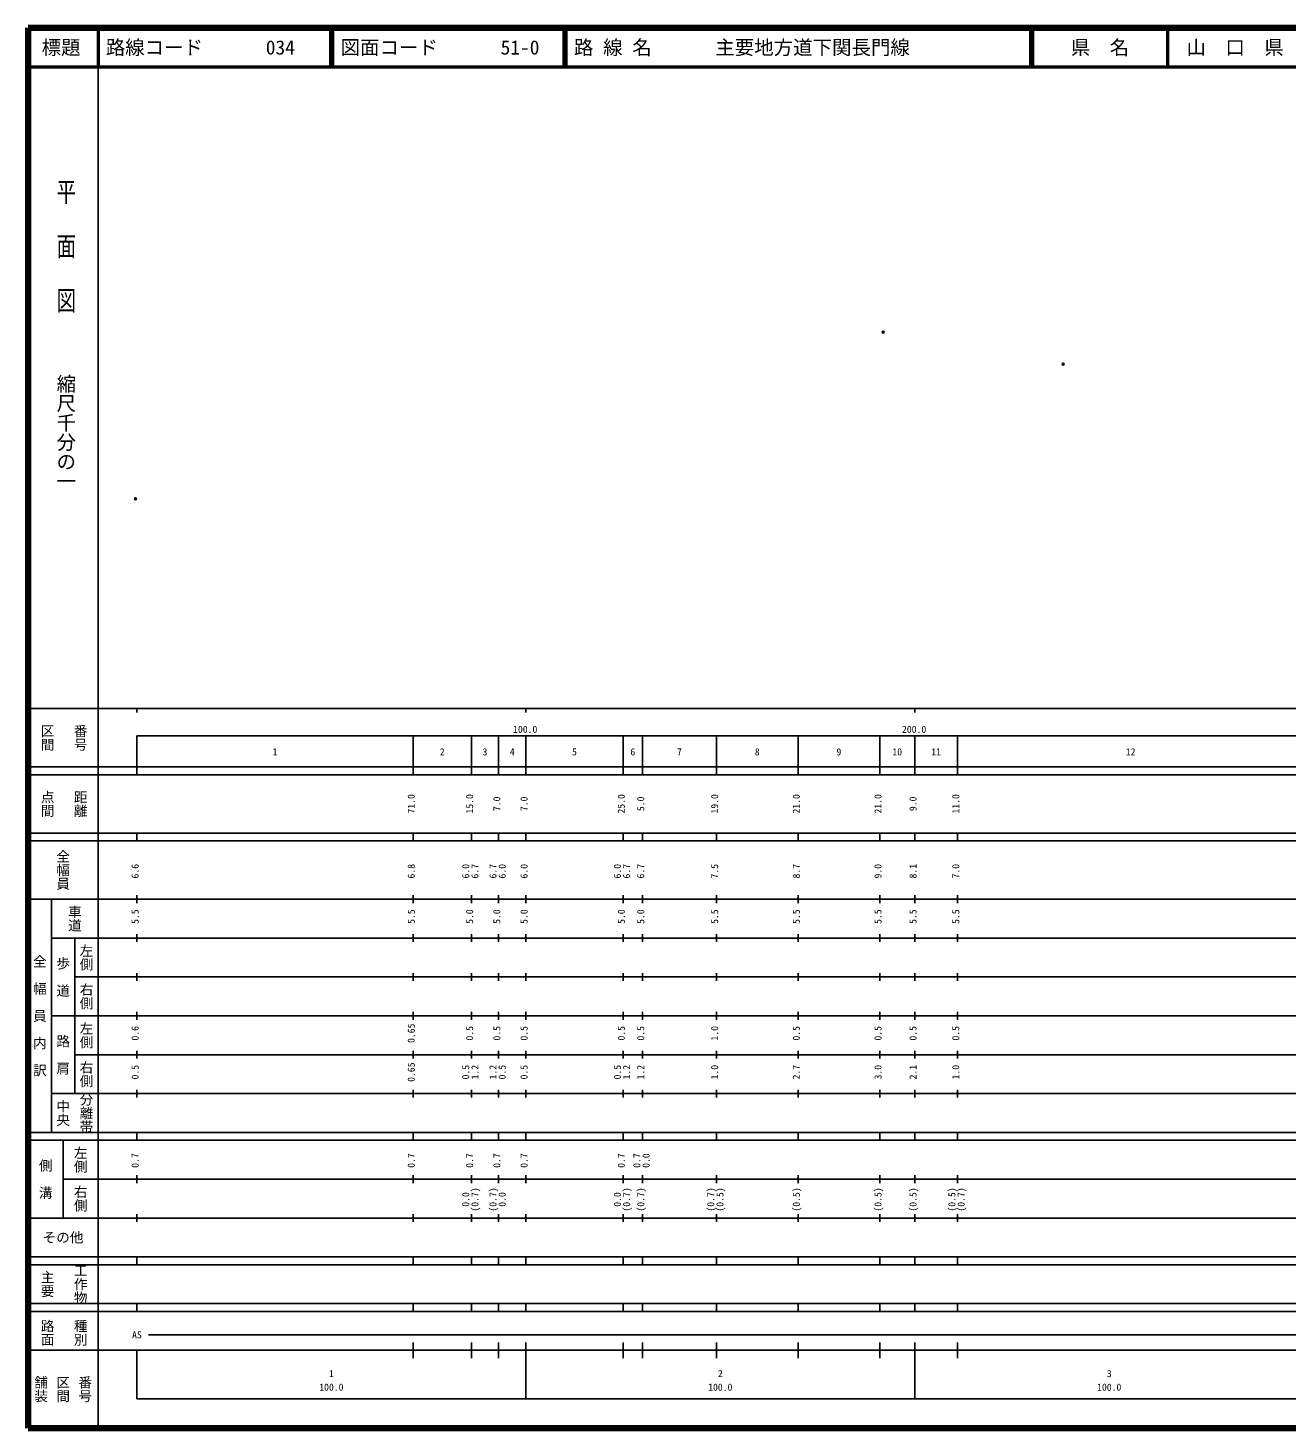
# Model space of a CAD drawing. Units: millimetres on the paper. Extents: x 40 to 680, y 20 to 380.
# Drawn here: x 40 to 363.7, y 20 to 380 of the extents above; entities that cross this region are included whole.
import ezdxf
from ezdxf.enums import TextEntityAlignment as Align

# ---------------------------------------------------------------- set-up
doc = ezdxf.new("R2010")
doc.units = ezdxf.units.MM
doc.header["$PDMODE"] = 32
doc.header["$PDSIZE"] = 0.5
doc.layers.add('M-OTRS', color=6, linetype='Continuous')
doc.layers.add('M-TTL-TXT', color=7, linetype='Continuous')
for name, color, linetype, lineweight in [('M-TTL', 2, 'Continuous', 140), ('M-TTL-BAND', 7, 'Continuous', 25), ('M-TTL-LINE', 7, 'Continuous', 50)]:
    doc.layers.add(name, color=color, linetype=linetype, lineweight=lineweight)
doc.styles.add('@ＭＳ ゴシック', font='')
doc.styles.add('ＭＳ ゴシック', font='')
doc.styles.get('@ＭＳ ゴシック').set_extended_font_data('@MS Gothic')
doc.styles.get('ＭＳ ゴシック').set_extended_font_data('MS Gothic')

msp = doc.modelspace()

# ---------------------------------------------------------------- linework, layer by layer
at = {"layer": 'M-OTRS'}
for p in [(259.891, 301.76), (306.195, 293.546), (67.662, 258.942)]:
    msp.add_point(p, dxfattribs=at)
at = {"layer": 'M-TTL'}
for p, q in [((40, 380), (40, 20)), ((680, 380), (40, 380)), ((40, 20), (680, 20))]:
    msp.add_line(p, q, dxfattribs=at)
at = {"layer": 'M-TTL-BAND'}
for p, q in [((58, 370), (58, 20)), ((40, 205), (579, 205)), ((68, 205), (68, 204)), ((168, 205), (168, 204)), ((268, 205), (268, 204)), ((68, 198), (579, 198)), ((68, 198), (68, 188)), ((139, 188), (139, 198)), ((154, 188), (154, 198)), ((161, 188), (161, 198)), ((168, 188), (168, 198)), ((193, 188), (193, 198)), ((198, 188), (198, 198)), ((217, 188), (217, 198)), ((238, 188), (238, 198)), ((259, 188), (259, 198)), ((268, 188), (268, 198)), ((279, 188), (279, 198)), ((40, 190), (579, 190)), ((40, 188), (579, 188)), ((40, 173), (579, 173)), ((68, 171), (68, 173)), ((139, 171), (139, 173)), ((154, 171), (154, 173)), ((161, 171), (161, 173)), ((168, 171), (168, 173)), ((193, 171), (193, 173)), ((198, 171), (198, 173)), ((217, 171), (217, 173)), ((238, 171), (238, 173)), ((259, 171), (259, 173)), ((268, 171), (268, 173)), ((279, 171), (279, 173)), ((40, 171), (579, 171)), ((40, 156), (579, 156)), ((46, 96), (46, 156)), ((68, 155), (68, 157)), ((139, 155), (139, 157)), ((154, 155), (154, 157)), ((161, 155), (161, 157)), ((168, 155), (168, 157)), ((193, 155), (193, 157)), ((198, 155), (198, 157)), ((217, 155), (217, 157)), ((238, 155), (238, 157)), ((259, 155), (259, 157)), ((268, 155), (268, 157)), ((279, 155), (279, 157)), ((46, 146), (579, 146)), ((52, 146), (52, 106)), ((68, 145), (68, 147)), ((139, 145), (139, 147)), ((154, 145), (154, 147)), ((161, 145), (161, 147)), ((168, 145), (168, 147)), ((193, 145), (193, 147)), ((198, 145), (198, 147)), ((217, 145), (217, 147)), ((238, 145), (238, 147)), ((259, 145), (259, 147)), ((268, 145), (268, 147)), ((279, 145), (279, 147)), ((68, 135), (68, 137)), ((139, 135), (139, 137)), ((154, 135), (154, 137)), ((161, 135), (161, 137)), ((168, 135), (168, 137)), ((193, 135), (193, 137)), ((198, 135), (198, 137)), ((217, 135), (217, 137)), ((238, 135), (238, 137)), ((259, 135), (259, 137)), ((268, 135), (268, 137)), ((279, 135), (279, 137)), ((52, 136), (579, 136)), ((46, 126), (579, 126)), ((68, 125), (68, 127)), ((139, 125), (139, 127)), ((154, 125), (154, 127)), ((161, 125), (161, 127)), ((168, 125), (168, 127)), ((193, 125), (193, 127)), ((198, 125), (198, 127)), ((217, 125), (217, 127)), ((238, 125), (238, 127)), ((259, 125), (259, 127)), ((268, 125), (268, 127)), ((279, 125), (279, 127)), ((52, 116), (579, 116)), ((68, 115), (68, 117)), ((139, 115), (139, 117)), ((154, 115), (154, 117)), ((161, 115), (161, 117)), ((168, 115), (168, 117)), ((193, 115), (193, 117)), ((198, 115), (198, 117)), ((217, 115), (217, 117)), ((238, 115), (238, 117)), ((259, 115), (259, 117)), ((268, 115), (268, 117)), ((279, 115), (279, 117)), ((46, 106), (579, 106)), ((68, 105), (68, 107)), ((139, 105), (139, 107)), ((154, 105), (154, 107)), ((161, 105), (161, 107)), ((168, 105), (168, 107)), ((193, 105), (193, 107)), ((198, 105), (198, 107)), ((217, 105), (217, 107)), ((238, 105), (238, 107)), ((259, 105), (259, 107)), ((268, 105), (268, 107)), ((279, 105), (279, 107)), ((40, 96), (579, 96)), ((40, 94), (579, 94)), ((49, 94), (49, 74)), ((68, 94), (68, 96)), ((139, 94), (139, 96)), ((154, 94), (154, 96)), ((161, 94), (161, 96)), ((168, 94), (168, 96)), ((193, 94), (193, 96)), ((198, 94), (198, 96)), ((217, 94), (217, 96)), ((238, 94), (238, 96)), ((259, 94), (259, 96)), ((268, 94), (268, 96)), ((279, 94), (279, 96)), ((49, 84), (579, 84)), ((68, 83), (68, 85)), ((139, 83), (139, 85)), ((154, 83), (154, 85)), ((161, 83), (161, 85)), ((168, 83), (168, 85)), ((193, 83), (193, 85)), ((198, 83), (198, 85)), ((217, 83), (217, 85)), ((238, 83), (238, 85)), ((259, 83), (259, 85)), ((268, 83), (268, 85)), ((279, 83), (279, 85)), ((40, 74), (579, 74)), ((68, 73), (68, 75)), ((139, 73), (139, 75)), ((154, 73), (154, 75)), ((161, 73), (161, 75)), ((168, 73), (168, 75)), ((193, 73), (193, 75)), ((198, 73), (198, 75)), ((217, 73), (217, 75)), ((238, 73), (238, 75)), ((259, 73), (259, 75)), ((268, 73), (268, 75)), ((279, 73), (279, 75)), ((40, 64), (579, 64)), ((40, 62), (579, 62)), ((68, 62), (68, 64)), ((139, 62), (139, 64)), ((154, 62), (154, 64)), ((161, 62), (161, 64)), ((168, 62), (168, 64)), ((193, 62), (193, 64)), ((198, 62), (198, 64)), ((217, 62), (217, 64)), ((238, 62), (238, 64)), ((259, 62), (259, 64)), ((268, 62), (268, 64)), ((279, 62), (279, 64)), ((40, 52), (579, 52)), ((68, 50), (68, 52)), ((139, 50), (139, 52)), ((154, 50), (154, 52)), ((161, 50), (161, 52)), ((168, 50), (168, 52)), ((193, 50), (193, 52)), ((198, 50), (198, 52)), ((217, 50), (217, 52)), ((238, 50), (238, 52)), ((259, 50), (259, 52)), ((268, 50), (268, 52)), ((279, 50), (279, 52)), ((40, 50), (579, 50)), ((71, 44), (538, 44)), ((40, 40), (579, 40)), ((68, 40), (68, 27.5)), ((139, 38), (139, 42)), ((154, 38), (154, 42)), ((161, 38), (161, 42)), ((168, 27.5), (168, 42)), ((193, 38), (193, 42)), ((198, 38), (198, 42)), ((217, 38), (217, 42)), ((238, 38), (238, 42)), ((259, 38), (259, 42)), ((268, 27.5), (268, 42)), ((279, 38), (279, 42)), ((68, 27.5), (579, 27.5))]:
    msp.add_line(p, q, dxfattribs=at)
at = {"layer": 'M-TTL-LINE'}
for p, q in [((58, 380), (58, 370)), ((117.75, 380), (117.75, 370)), ((118.25, 380), (118.25, 370)), ((177.75, 380), (177.75, 370)), ((178.25, 380), (178.25, 370)), ((297.75, 380), (297.75, 370)), ((298.25, 380), (298.25, 370)), ((333, 380), (333, 370)), ((40, 370), (680, 370))]:
    msp.add_line(p, q, dxfattribs=at)

# ---------------------------------------------------------------- texts
at = {"layer": 'M-TTL-BAND', "style": '@ＭＳ ゴシック', "width": 1.4}
msp.add_text('平  面  図', height=3.666, rotation=270, dxfattribs=at).set_placement((49.777, 306.475), align=Align.MIDDLE_RIGHT)
at = {"layer": 'M-TTL-BAND', "style": '@ＭＳ ゴシック'}
msp.add_text('縮尺千分の一', height=3.666, rotation=270, dxfattribs=at).set_placement((49.777, 261.03), align=Align.MIDDLE_RIGHT)
for s, p in [('区間', (45, 197.5)), ('番号', (53.5, 197.5)), ('点間', (45, 180.5)), ('距離', (53.5, 180.5)), ('全幅員', (49, 163.5)), ('車道', (52, 151)), ('左側', (55, 141)), ('全\u3000幅\u3000員\u3000内\u3000訳', (43, 126)), ('歩\u3000道', (49, 136)), ('右側', (55, 131)), ('左側', (55, 121)), ('路\u3000肩', (49, 116)), ('右側', (55, 111)), ('分離帯', (55, 101)), ('中央', (49, 101)), ('左側', (53.5, 89)), ('側\u3000溝', (44.5, 84)), ('右側', (53.5, 79)), ('工作物', (53.5, 57)), ('主要', (45, 57)), ('路面', (45, 44.5)), ('種別', (53.5, 44.5)), ('舗装', (43.333, 30)), ('区間', (49, 30)), ('番号', (54.667, 30))]:
    msp.add_text(s, height=2.566, rotation=270, dxfattribs=at).set_placement(p, align=Align.MIDDLE_CENTER)
at = {"layer": 'M-TTL-BAND', "style": 'ＭＳ ゴシック'}
for s, p in [('100.0', (167.844, 198.195)), ('200.0', (267.844, 198.195)), ('1', (103.5, 192.405)), ('2', (146.5, 192.405)), ('3', (157.5, 192.405)), ('4', (164.5, 192.405)), ('5', (180.5, 192.405)), ('6', (195.5, 192.405)), ('7', (207.5, 192.405)), ('8', (227.5, 192.405)), ('9', (248.5, 192.405)), ('10', (263.5, 192.405)), ('11', (273.5, 192.405)), ('12', (323.5, 192.405)), ('AS', (68, 42.5)), ('1', (118, 32.523)), ('2', (218, 32.523)), ('3', (318, 32.523)), ('100.0', (118, 29.033)), ('100.0', (218, 29.033)), ('100.0', (318, 29.033))]:
    msp.add_text(s, height=1.833, dxfattribs=at).set_placement(p, align=Align.BOTTOM_CENTER)
for s, p in [('71.0', (140, 180.5)), ('15.0', (155, 180.5)), ('7.0', (162, 180.5)), ('7.0', (169, 180.5)), ('25.0', (194, 180.5)), ('5.0', (199, 180.5)), ('19.0', (218, 180.5)), ('21.0', (239, 180.5)), ('21.0', (260, 180.5)), ('9.0', (269, 180.5)), ('11.0', (280, 180.5)), ('6.6', (69, 163.174)), ('6.8', (140, 163.174)), ('6.0', (154, 163.174)), ('6.7', (156.37, 163.174)), ('6.7', (161, 163.174)), ('6.0', (163.37, 163.174)), ('6.0', (169, 163.174)), ('6.0', (193, 163.174)), ('6.7', (195.37, 163.174)), ('6.7', (199, 163.174)), ('7.5', (218, 163.174)), ('8.7', (239, 163.174)), ('9.0', (260, 163.174)), ('8.1', (269, 163.174)), ('7.0', (280, 163.174)), ('5.5', (69, 151.5)), ('5.5', (140, 151.5)), ('5.0', (155, 151.5)), ('5.0', (162, 151.5)), ('5.0', (169, 151.5)), ('5.0', (194, 151.5)), ('5.0', (199, 151.5)), ('5.5', (218, 151.5)), ('5.5', (239, 151.5)), ('5.5', (260, 151.5)), ('5.5', (269, 151.5)), ('5.5', (280, 151.5)), ('0.6', (69, 121.5)), ('0.65', (140, 121.5)), ('0.5', (155, 121.5)), ('0.5', (162, 121.5)), ('0.5', (169, 121.5)), ('0.5', (194, 121.5)), ('0.5', (199, 121.5)), ('1.0', (218, 121.5)), ('0.5', (239, 121.5)), ('0.5', (260, 121.5)), ('0.5', (269, 121.5)), ('0.5', (280, 121.5)), ('0.5', (69, 111.5)), ('0.65', (140, 111.5)), ('0.5', (154, 111.5)), ('1.2', (156.37, 111.5)), ('1.2', (161, 111.5)), ('0.5', (163.37, 111.5)), ('0.5', (169, 111.5)), ('0.5', (193, 111.5)), ('1.2', (195.37, 111.5)), ('1.2', (199, 111.5)), ('1.0', (218, 111.5)), ('2.7', (239, 111.5)), ('3.0', (260, 111.5)), ('2.1', (269, 111.5)), ('1.0', (280, 111.5)), ('0.7', (69, 88.764)), ('0.7', (140, 88.764)), ('0.7', (155, 88.764)), ('0.7', (162, 88.764)), ('0.7', (169, 88.764)), ('0.7', (194, 88.764)), ('0.7', (198, 88.764)), ('0.0', (200.37, 88.764)), ('0.0', (154, 78.764)), ('(0.7)', (156.37, 78.764)), ('(0.7)', (161, 78.764)), ('0.0', (163.37, 78.764)), ('0.0', (193, 78.764)), ('(0.7)', (195.37, 78.764)), ('(0.7)', (199, 78.764)), ('(0.7)', (217, 78.764)), ('(0.5)', (219.37, 78.764)), ('(0.5)', (239, 78.764)), ('(0.5)', (260, 78.764)), ('(0.5)', (269, 78.764)), ('(0.5)', (279, 78.764)), ('(0.7)', (281.37, 78.764))]:
    msp.add_text(s, height=1.833, rotation=90, dxfattribs=at).set_placement(p, align=Align.BOTTOM_CENTER)
msp.add_text('その他', height=2.566, dxfattribs=at).set_placement((49, 69), align=Align.MIDDLE_CENTER)
at = {"layer": 'M-TTL-TXT', "style": 'ＭＳ ゴシック'}
for s, p in [('標題', (48.5, 375)), ('県\u3000名', (315.625, 375)), ('山\u3000口\u3000県', (350.375, 375))]:
    msp.add_text(s, height=3.666, dxfattribs=at).set_placement(p, align=Align.MIDDLE_CENTER)
for s, p in [('路線コード', (60, 375)), ('034', (101.142, 375)), ('図面コード', (120.38, 375)), ('51-0', (161.521, 375)), ('路 線 名', (180.38, 375)), ('主要地方道下関長門線', (216.734, 375))]:
    msp.add_text(s, height=3.666, dxfattribs=at).set_placement(p, align=Align.MIDDLE_LEFT)

doc.saveas('drawing.dxf')
